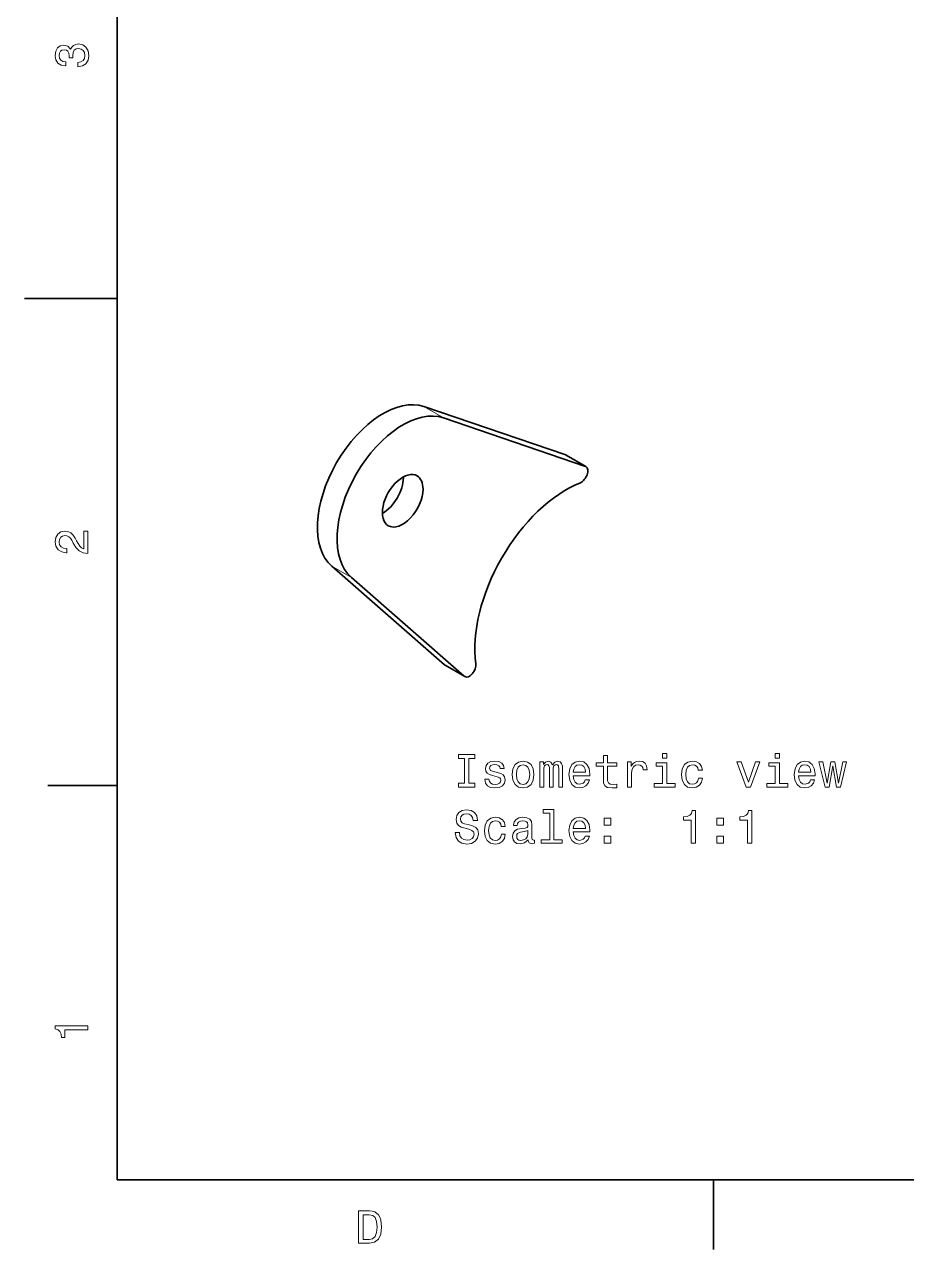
# Model space of a CAD drawing. Extents: x 0 to 297, y 0 to 210.
# Drawn here: x 0 to 95.1, y 2.5 to 134.5 of the extents above; entities that cross this region are included whole.
import ezdxf

# ---------------------------------------------------------------- set-up
doc = ezdxf.new("R2010")
doc.units = 0

msp = doc.modelspace()

# ---------------------------------------------------------------- linework, layer by layer
at = {"color": 7, "lineweight": 35}
for p, q in [((10, 200), (10, 10)), ((10, 10), (287, 10))]:
    msp.add_line(p, q, dxfattribs=at)
at = {"color": 7, "lineweight": 35, "ltscale": 0.25}
msp.add_line((10, 105), (0, 105), dxfattribs=at)
at = {"color": 7, "lineweight": 13, "ltscale": 0.061237}
for p, q in [((43.057747, 93.348732), (45.17907, 92.123985)), ((58.355347, 88.128189), (60.476669, 86.903442)), ((33.121956, 76.139427), (35.243275, 74.914688)), ((45.291878, 65.501587), (47.413197, 64.276848))]:
    msp.add_line(p, q, dxfattribs=at)
at = {"color": 7, "lineweight": 35, "ltscale": 0.404097}
for p, q in [((58.355347, 88.128189), (43.057747, 93.348732)), ((60.476669, 86.903442), (45.17907, 92.123985)), ((33.121956, 76.139427), (45.291878, 65.501587)), ((35.243275, 74.914688), (47.413197, 64.276848))]:
    msp.add_line(p, q, dxfattribs=at)
at = {"color": 7, "lineweight": 35, "ltscale": 0.061237}
for p, q in [((58.415108, 88.101097), (60.536427, 86.87635)), ((45.345215, 65.463379), (47.466537, 64.23864))]:
    msp.add_line(p, q, dxfattribs=at)
at = {"color": 7, "lineweight": 35, "ltscale": 0.1875}
for p, q in [((10, 52.5), (2.5, 52.5)), ((74.300003, 10), (74.300003, 2.5))]:
    msp.add_line(p, q, dxfattribs=at)
at = {"color": 7, "lineweight": 13}
for points in [[(5.73379, 129.979111), (5.769093, 129.979111), (6.253242, 130.059799), (6.616354, 130.296829), (6.848343, 130.670029), (6.934078, 131.164276), (6.848343, 131.688766), (6.626441, 132.082138), (6.273415, 132.334305), (5.819525, 132.425079), (5.521974, 132.384735), (5.279899, 132.273788), (5.0933, 132.092224), (4.957133, 131.850143), (4.684798, 132.177963), (4.251081, 132.293961), (3.857709, 132.218307), (3.560158, 132.00145), (3.373559, 131.648422), (3.307997, 131.164276), (3.388689, 130.710388), (3.610591, 130.362396), (3.963617, 130.135452), (4.432637, 130.059799), (4.46794, 130.059799), (4.46794, 130.508652), (4.145173, 130.548996), (3.913184, 130.680115), (3.771974, 130.891937), (3.721542, 131.189484), (3.761888, 131.451736), (3.867795, 131.643372), (4.039265, 131.759369), (4.271254, 131.804764), (4.518372, 131.759369), (4.684798, 131.638336), (4.785663, 131.426514), (4.815922, 131.139053), (4.810879, 130.942368), (5.209294, 130.942368), (5.199208, 131.189484), (5.244596, 131.507217), (5.365634, 131.744247), (5.56232, 131.885452), (5.819525, 131.935883), (6.112032, 131.880417), (6.328891, 131.734161), (6.465058, 131.502167), (6.510447, 131.194534), (6.460014, 130.876801), (6.308718, 130.644821), (6.066643, 130.498566), (5.73379, 130.443085)], [(6.833213, 77.519447), (6.833213, 79.925072), (6.399496, 79.925072), (6.399496, 78.023773), (6.162464, 78.129684), (5.965778, 78.311241), (5.607709, 78.871033), (5.456412, 79.168587), (5.239553, 79.501442), (4.987392, 79.738472), (4.689842, 79.874641), (4.351945, 79.925072), (3.928314, 79.839333), (3.595461, 79.602303), (3.383646, 79.239189), (3.307997, 78.770172), (3.393732, 78.286018), (3.630764, 77.91787), (4.009006, 77.680832), (4.508286, 77.600143), (4.578891, 77.600143), (4.578891, 78.059074), (4.538545, 78.059074), (4.195605, 78.104462), (3.943444, 78.240631), (3.782061, 78.457489), (3.726585, 78.744957), (3.777017, 79.03746), (3.903098, 79.254318), (4.099784, 79.395531), (4.346902, 79.445961), (4.578891, 79.41066), (4.775577, 79.314842), (4.947046, 79.153458), (5.098343, 78.931557), (5.259727, 78.634003), (5.572406, 78.139771), (5.90526, 77.791786), (6.308718, 77.585014), (6.818084, 77.519447)], [(47.450035, 52.758781), (46.804504, 52.758781), (46.804504, 52.335152), (48.559547, 52.335152), (48.559547, 52.758781), (47.914013, 52.758781), (47.914013, 55.411522), (48.559547, 55.411522), (48.559547, 55.835152), (46.804504, 55.835152), (46.804504, 55.411522), (47.450035, 55.411522)], [(62.413292, 54.574345), (62.413292, 53.217716), (62.44355, 52.778957), (62.584763, 52.47636), (62.867184, 52.29985), (63.346291, 52.23933), (63.870785, 52.264545), (63.870785, 52.647831), (63.487503, 52.617573), (63.139519, 52.657917), (62.952919, 52.784), (62.872227, 52.995815), (62.857098, 53.293365), (62.857098, 54.574345), (63.870785, 54.574345), (63.870785, 54.952587), (62.857098, 54.952587), (62.857098, 55.744373), (62.413292, 55.744373), (62.413292, 54.952587), (61.646721, 54.952587), (61.646721, 54.574345)], [(69.261993, 55.956188), (68.792976, 55.956188), (68.792976, 55.451866), (69.261993, 55.451866)], [(81.406082, 55.956188), (80.937065, 55.956188), (80.937065, 55.451866), (81.406082, 55.451866)], [(51.000469, 53.913681), (50.571793, 54.014545), (50.25407, 54.130539), (50.148163, 54.367573), (50.178421, 54.534), (50.284328, 54.655037), (50.455799, 54.730686), (50.702919, 54.760944), (50.939949, 54.730686), (51.126549, 54.639908), (51.247585, 54.503738), (51.298019, 54.322182), (51.731735, 54.322182), (51.731735, 54.332272), (51.65609, 54.66008), (51.449314, 54.917286), (51.126549, 55.078667), (50.702919, 55.139187), (50.274242, 55.078667), (49.961563, 54.912239), (49.764877, 54.665123), (49.704357, 54.352444), (49.749748, 54.04985), (49.890957, 53.838032), (50.122948, 53.686737), (50.460842, 53.58083), (50.955078, 53.459793), (51.257671, 53.33371), (51.338364, 53.232845), (51.368622, 53.081551), (51.323235, 52.894951), (51.202198, 52.753738), (51.005512, 52.66296), (50.743263, 52.632702), (50.465885, 52.66296), (50.264156, 52.768867), (50.127991, 52.940338), (50.072514, 53.177372), (49.643841, 53.177372), (49.714447, 52.773914), (49.921219, 52.481407), (50.249027, 52.304893), (50.702919, 52.23933), (51.176983, 52.304893), (51.524963, 52.481407), (51.736778, 52.763824), (51.812428, 53.131981), (51.75695, 53.449703), (51.600613, 53.666565), (51.343407, 53.807774)], [(52.578999, 53.686737), (52.659691, 53.071465), (52.891678, 52.617573), (53.259834, 52.335152), (53.75407, 52.23933), (54.243263, 52.335152), (54.61142, 52.61253), (54.843407, 53.066422), (54.929142, 53.686737), (54.843407, 54.30201), (54.61142, 54.760944), (54.243263, 55.038322), (53.75407, 55.139187), (53.259834, 55.038322), (52.891678, 54.755901), (52.659691, 54.30201)], [(53.03289, 53.69178), (53.078278, 54.145672), (53.21949, 54.47348), (53.446434, 54.675209), (53.75407, 54.745815), (54.056664, 54.675209), (54.283607, 54.478523), (54.42482, 54.145672), (54.47525, 53.69178), (54.42482, 53.232845), (54.283607, 52.899994), (54.056664, 52.698265), (53.75407, 52.632702), (53.446434, 52.698265), (53.21949, 52.899994), (53.078278, 53.232845)], [(55.569633, 52.335152), (55.978134, 52.335152), (55.978134, 54.145672), (56.003349, 54.418003), (56.078999, 54.614689), (56.194992, 54.730686), (56.346291, 54.776073), (56.467327, 54.735729), (56.548019, 54.634865), (56.588364, 54.463394), (56.603493, 54.23645), (56.603493, 52.335152), (56.986778, 52.335152), (56.986778, 54.145672), (57.011997, 54.41296), (57.087646, 54.609646), (57.208683, 54.730686), (57.359978, 54.776073), (57.481018, 54.735729), (57.561707, 54.634865), (57.612141, 54.23645), (57.612141, 52.335152), (58.020641, 52.335152), (58.020641, 54.206188), (57.995426, 54.594517), (57.914734, 54.892067), (57.753349, 55.073624), (57.491104, 55.139187), (57.183464, 55.038322), (56.946434, 54.745815), (56.759834, 55.033279), (56.447155, 55.139187), (56.159691, 55.038322), (55.963005, 54.755901), (55.963005, 55.043365), (55.569633, 55.043365)], [(59.170498, 53.560658), (60.945713, 53.560658), (60.950756, 53.767429), (60.870064, 54.347401), (60.648163, 54.781116), (60.295135, 55.043365), (59.826118, 55.139187), (59.367184, 55.038322), (59.014156, 54.755901), (58.787212, 54.296967), (58.70652, 53.69178), (58.782169, 53.071465), (59.009113, 52.617573), (59.357098, 52.335152), (59.810989, 52.23933), (60.204361, 52.304893), (60.527126, 52.47636), (60.764156, 52.748695), (60.900326, 53.111809), (60.461563, 53.111809), (60.370785, 52.91008), (60.239662, 52.758781), (59.866463, 52.637745), (59.578999, 52.693222), (59.362141, 52.869736), (59.220932, 53.157196), (59.170498, 53.545525)], [(59.170498, 53.933853), (59.225975, 54.281837), (59.362141, 54.539043), (59.568913, 54.695381), (59.841248, 54.750858), (60.108536, 54.695381), (60.315311, 54.539043), (60.441391, 54.281837), (60.486778, 53.933853)], [(65.020645, 52.335152), (65.464447, 52.335152), (65.464447, 53.883423), (65.509834, 54.256622), (65.646004, 54.523911), (65.867905, 54.685295), (66.165451, 54.740772), (66.38736, 54.705467), (66.553787, 54.604603), (66.654648, 54.433136), (66.689949, 54.201145), (67.138794, 54.201145), (67.078278, 54.609646), (66.91185, 54.902153), (66.634476, 55.078667), (66.256233, 55.139187), (65.999023, 55.098839), (65.77713, 54.997974), (65.580444, 54.826508), (65.424103, 54.594517), (65.424103, 55.043365), (65.020645, 55.043365)], [(69.246872, 52.708351), (69.246872, 54.952587), (68.107101, 54.952587), (68.107101, 54.574345), (68.803062, 54.574345), (68.803062, 52.708351), (67.895279, 52.708351), (67.895279, 52.335152), (70.164734, 52.335152), (70.164734, 52.708351)], [(72.651047, 54.145672), (73.089806, 54.145672), (72.999023, 54.549129), (72.782166, 54.866852), (72.444275, 55.063538), (72.005508, 55.139187), (71.521362, 55.038322), (71.153206, 54.755901), (70.921219, 54.296967), (70.84053, 53.681694), (70.916176, 53.071465), (71.14312, 52.617573), (71.50119, 52.335152), (71.990387, 52.23933), (72.424103, 52.31498), (72.761993, 52.526794), (72.993988, 52.859646), (73.094849, 53.303452), (72.671219, 53.303452), (72.595566, 53.02103), (72.454361, 52.809216), (72.252632, 52.678093), (72.005508, 52.637745), (71.697876, 52.703308), (71.475975, 52.905037), (71.339806, 53.232845), (71.294418, 53.696823), (71.339806, 54.150715), (71.481018, 54.478523), (71.707962, 54.680252), (72.005508, 54.750858), (72.267761, 54.705467), (72.464447, 54.589474), (72.595566, 54.397831)], [(77.810265, 52.335152), (78.279282, 52.335152), (79.267761, 55.043365), (78.808823, 55.043365), (78.047295, 52.859646), (77.270638, 55.043365), (76.806664, 55.043365)], [(81.390961, 52.708351), (81.390961, 54.952587), (80.25119, 54.952587), (80.25119, 54.574345), (80.947151, 54.574345), (80.947151, 52.708351), (80.039368, 52.708351), (80.039368, 52.335152), (82.308823, 52.335152), (82.308823, 52.708351)], [(83.458679, 53.560658), (85.233894, 53.560658), (85.238937, 53.767429), (85.158249, 54.347401), (84.93634, 54.781116), (84.583313, 55.043365), (84.114304, 55.139187), (83.655365, 55.038322), (83.302338, 54.755901), (83.075394, 54.296967), (82.994705, 53.69178), (83.070351, 53.071465), (83.297295, 52.617573), (83.645279, 52.335152), (84.099167, 52.23933), (84.492538, 52.304893), (84.815308, 52.47636), (85.052338, 52.748695), (85.188507, 53.111809), (84.749741, 53.111809), (84.658966, 52.91008), (84.527847, 52.758781), (84.154648, 52.637745), (83.86718, 52.693222), (83.650322, 52.869736), (83.509109, 53.157196), (83.458679, 53.545525)], [(83.458679, 53.933853), (83.514153, 54.281837), (83.650322, 54.539043), (83.857094, 54.695381), (84.129425, 54.750858), (84.396721, 54.695381), (84.603493, 54.539043), (84.729568, 54.281837), (84.774963, 53.933853)], [(86.746857, 52.335152), (87.150322, 54.634865), (87.55378, 52.335152), (87.977409, 52.335152), (88.643112, 55.043365), (88.214447, 55.043365), (87.765594, 52.743652), (87.36718, 55.043365), (86.928421, 55.043365), (86.529999, 52.743652), (86.081161, 55.043365), (85.657524, 55.043365), (86.323227, 52.335152)], [(46.885193, 47.443222), (46.426262, 47.443222), (46.527126, 46.908638), (46.779285, 46.515266), (47.167614, 46.278236), (47.692112, 46.192501), (48.211563, 46.273193), (48.599892, 46.495094), (48.847012, 46.843079), (48.93779, 47.30201), (48.862141, 47.715557), (48.650326, 47.982845), (48.307384, 48.159359), (47.84845, 48.290485), (47.455078, 48.386307), (47.197876, 48.497257), (47.05162, 48.658638), (47.006233, 48.910801), (47.05162, 49.137745), (47.182743, 49.309216), (47.384476, 49.425209), (47.66185, 49.465557), (47.944271, 49.415123), (48.166176, 49.278957), (48.312428, 49.05201), (48.383034, 48.744373), (48.841969, 48.744373), (48.841969, 48.754459), (48.761276, 49.228523), (48.524242, 49.581551), (48.151043, 49.803452), (47.646721, 49.879101), (47.192833, 49.803452), (46.839806, 49.591637), (46.612862, 49.263828), (46.532169, 48.840195), (46.597729, 48.461952), (46.789371, 48.20475), (47.091969, 48.033279), (47.505512, 47.902157), (47.914013, 47.78616), (48.221649, 47.675209), (48.408249, 47.513828), (48.473812, 47.251579), (48.413292, 46.984287), (48.25695, 46.782558), (48.01992, 46.656479), (47.712284, 46.616131), (47.369343, 46.671608), (47.107098, 46.832993), (46.94067, 47.095238)], [(51.398884, 48.098843), (51.837643, 48.098843), (51.746864, 48.5023), (51.530006, 48.820023), (51.192112, 49.016708), (50.753349, 49.092358), (50.269199, 48.991493), (49.901043, 48.709072), (49.669056, 48.250137), (49.588364, 47.634865), (49.664013, 47.024635), (49.890957, 46.570744), (50.249027, 46.288322), (50.73822, 46.192501), (51.171936, 46.26815), (51.509834, 46.479965), (51.741821, 46.812817), (51.842686, 47.256622), (51.419056, 47.256622), (51.343407, 46.974201), (51.202198, 46.762386), (51.000469, 46.631264), (50.753349, 46.590916), (50.445713, 46.656479), (50.223812, 46.858208), (50.087643, 47.186016), (50.042255, 47.649994), (50.087643, 48.103886), (50.228855, 48.431694), (50.455799, 48.633423), (50.753349, 48.704029), (51.015598, 48.658638), (51.212284, 48.542645), (51.343407, 48.351002)], [(54.318913, 46.64135), (54.318913, 46.626217), (54.344128, 46.45475), (54.419777, 46.33371), (54.737499, 46.237888), (54.984619, 46.278236), (54.984619, 46.621174), (54.878712, 46.606045), (54.737499, 46.671608), (54.712284, 46.873337), (54.712284, 48.275352), (54.651764, 48.633423), (54.47525, 48.885586), (54.167614, 49.03688), (53.733898, 49.092358), (53.310265, 49.031837), (52.997585, 48.860367), (52.8009, 48.593079), (52.73534, 48.240051), (52.73534, 48.209793), (53.133755, 48.209793), (53.169056, 48.421608), (53.280006, 48.572906), (53.461563, 48.663681), (53.718769, 48.698986), (53.965885, 48.673771), (54.142399, 48.598122), (54.248306, 48.466995), (54.283607, 48.285442), (54.263435, 48.073624), (54.182747, 47.967716), (53.981018, 47.917286), (53.602776, 47.876938), (53.169056, 47.78616), (52.86142, 47.624779), (52.679863, 47.372616), (52.62439, 46.999416), (52.67482, 46.666565), (52.831161, 46.419445), (53.083321, 46.263107), (53.431305, 46.20763), (53.900326, 46.313538)], [(56.628712, 49.53616), (56.628712, 46.661522), (55.715885, 46.661522), (55.715885, 46.288322), (57.980293, 46.288322), (57.980293, 46.661522), (57.072514, 46.661522), (57.072514, 49.909359), (55.932747, 49.909359), (55.932747, 49.53616)], [(59.170498, 47.513828), (60.945713, 47.513828), (60.950756, 47.7206), (60.870064, 48.300571), (60.648163, 48.734287), (60.295135, 48.996536), (59.826118, 49.092358), (59.367184, 48.991493), (59.014156, 48.709072), (58.787212, 48.250137), (58.70652, 47.644951), (58.782169, 47.024635), (59.009113, 46.570744), (59.357098, 46.288322), (59.810989, 46.192501), (60.204361, 46.258064), (60.527126, 46.429531), (60.764156, 46.701866), (60.900326, 47.06498), (60.461563, 47.06498), (60.370785, 46.863251), (60.239662, 46.711952), (59.866463, 46.590916), (59.578999, 46.646393), (59.362141, 46.822906), (59.220932, 47.110367), (59.170498, 47.498695)], [(62.51416, 48.245094), (63.210121, 48.245094), (63.210121, 48.996536), (62.51416, 48.996536)], [(71.879433, 46.288322), (72.338364, 46.288322), (72.338364, 49.813538), (71.995422, 49.813538), (71.904648, 49.505901), (71.723091, 49.299129), (71.445709, 49.178093), (71.062431, 49.137745), (71.062431, 48.779678), (71.879433, 48.779678)], [(74.658249, 48.245094), (75.354218, 48.245094), (75.354218, 48.996536), (74.658249, 48.996536)], [(77.951477, 46.288322), (78.410408, 46.288322), (78.410408, 49.813538), (78.067474, 49.813538), (77.976692, 49.505901), (77.795135, 49.299129), (77.517761, 49.178093), (77.134476, 49.137745), (77.134476, 48.779678), (77.951477, 48.779678)], [(54.268478, 47.23645), (54.207962, 46.974201), (54.046577, 46.772472), (53.804504, 46.64135), (53.506954, 46.595959), (53.315311, 46.621174), (53.179142, 46.701866), (53.093407, 46.843079), (53.068192, 47.039764), (53.088364, 47.216278), (53.169056, 47.342358), (53.491821, 47.483566), (53.900326, 47.544086), (54.268478, 47.665123)], [(59.170498, 47.887024), (59.225975, 48.235008), (59.362141, 48.492214), (59.568913, 48.648552), (59.841248, 48.704029), (60.108536, 48.648552), (60.315311, 48.492214), (60.441391, 48.235008), (60.486778, 47.887024)], [(62.51416, 46.288322), (63.210121, 46.288322), (63.210121, 47.039764), (62.51416, 47.039764)], [(74.658249, 46.288322), (75.354218, 46.288322), (75.354218, 47.039764), (74.658249, 47.039764)], [(6.833213, 26.159222), (6.833213, 26.618156), (3.307997, 26.618156), (3.307997, 26.275217), (3.615634, 26.184439), (3.822406, 26.002882), (3.943444, 25.725506), (3.98379, 25.34222), (4.341859, 25.34222), (4.341859, 26.159222)], [(37.194958, 6.666787), (36.029972, 6.666787), (36.029972, 3.166787), (37.194958, 3.166787), (37.744667, 3.277738), (38.153168, 3.615634), (38.405331, 4.165346), (38.496109, 4.916787), (38.415417, 5.683357), (38.314552, 5.985951), (38.173344, 6.228026), (37.764839, 6.555836), (37.497551, 6.636527)], [(37.159653, 6.248199), (37.542938, 6.17255), (37.805187, 5.940562), (37.961525, 5.527017), (38.011959, 4.916787), (37.956482, 4.326729), (37.800144, 3.913184), (37.532852, 3.666066), (37.159653, 3.585375), (36.498989, 3.585375), (36.498989, 6.248199)]]:
    msp.add_lwpolyline(points, close=True, dxfattribs=at)
at = {"color": 7, "lineweight": 35}
for centre, major_axis, start_param, end_param in [((38.655537, 84.41748), (-5, -8.660255), 3.2549724986, 6.1698054622), ((40.776855, 83.192734), (-5, -8.660255), 3.2549724986, 6.1698054622), ((57.915127, 87.235062), (-0.5, -0.866028), 3.1416338195, 3.2549724986), ((40.776855, 83.192734), (-1.549999, -2.684677), 3.1415926536, 6.2831853072), ((40.776855, 83.192734), (-1.549999, -2.684677), 2.3561944902, 3.1415926536), ((60.036446, 86.010315), (-0.5, -0.866028), 0.6356946668, 3.1416338195), ((60.036446, 86.010315), (-0.5, -0.866028), 3.1416338195, 3.2549724986), ((38.655537, 84.41748), (-1.549999, -2.684677), 0.7533239203, 2.3561944902), ((38.655537, 84.41748), (-1.549999, -2.684677), 2.3561944902, 2.3882682198), ((58.454529, 72.986526), (-7, -12.124359), 3.7772873204, 5.6474906404), ((40.776855, 83.192734), (-1.549999, -2.684677), 0, 2.3561944902), ((45.845238, 66.329391), (-0.5, -0.866028), 6.1698054622, 6.2831441412), ((47.966557, 65.104652), (-0.5, -0.866028), 6.2831441412, 8.7890832939), ((47.966557, 65.104652), (-0.5, -0.866028), 6.1698054622, 6.2831441412)]:
    msp.add_ellipse(centre, major_axis=major_axis, ratio=0.57735, start_param=start_param, end_param=end_param, dxfattribs=at)

doc.saveas('drawing.dxf')
